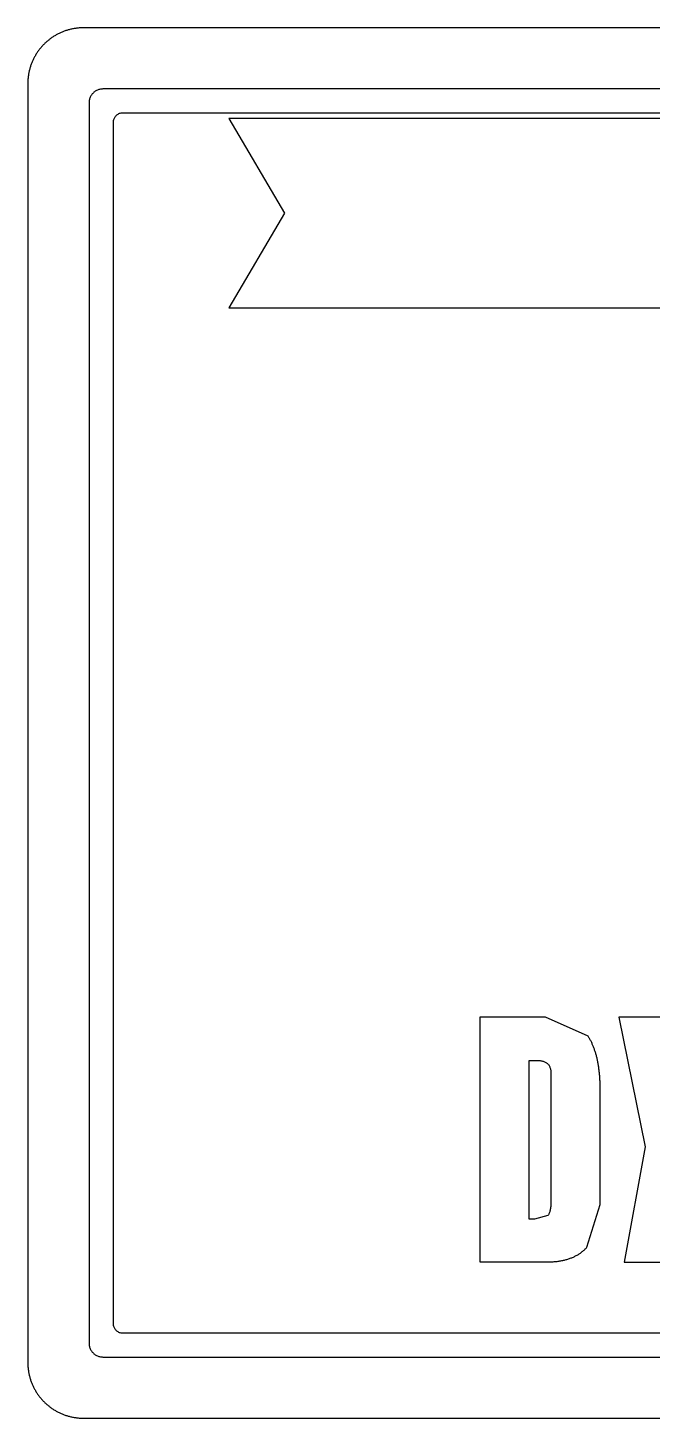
# Model space of a CAD drawing. Header units: millimetres. Extents: x 0 to 200, y 0 to 150.
# Drawn here: x 0 to 67.3, y 0 to 150 of the extents above; entities that cross this region are included whole.
import ezdxf

# ---------------------------------------------------------------- set-up
doc = ezdxf.new("R2010")
doc.units = ezdxf.units.MM
for name, color, linetype, lineweight in [('CUT_OUTER', 1, 'CONTINUOUS', 25), ('ENGRAVE_FILL', 8, 'CONTINUOUS', 25), ('ENGRAVE_VECTOR', 7, 'CONTINUOUS', 25)]:
    doc.layers.add(name, color=color, linetype=linetype, lineweight=lineweight)

msp = doc.modelspace()

# ---------------------------------------------------------------- linework, layer by layer
at = {"layer": 'CUT_OUTER'}
msp.add_lwpolyline([(194, 150), (6, 150), (5.905487, 149.999271), (5.811326, 149.997091), (5.717529, 149.99347), (5.624105, 149.98842), (5.531066, 149.98195), (5.438422, 149.974072), (5.346183, 149.964796), (5.254361, 149.954134), (5.162966, 149.942094), (5.072009, 149.928689), (4.9815, 149.913929), (4.891451, 149.897825), (4.801871, 149.880386), (4.712772, 149.861625), (4.624163, 149.841551), (4.536057, 149.820175), (4.448463, 149.797509), (4.361392, 149.773561), (4.274854, 149.748345), (4.188862, 149.721868), (4.103424, 149.694144), (4.018552, 149.665182), (3.934257, 149.634992), (3.850548, 149.603587), (3.767438, 149.570975), (3.684935, 149.537168), (3.603052, 149.502177), (3.521799, 149.466012), (3.441186, 149.428684), (3.361224, 149.390204), (3.281924, 149.350582), (3.203297, 149.309829), (3.125352, 149.267955), (3.048102, 149.224971), (2.971556, 149.180889), (2.895724, 149.135718), (2.820619, 149.089469), (2.74625, 149.042153), (2.672628, 148.993781), (2.599764, 148.944363), (2.527669, 148.89391), (2.456352, 148.842432), (2.385825, 148.789941), (2.316099, 148.736446), (2.247184, 148.681959), (2.17909, 148.62649), (2.111829, 148.570051), (2.045411, 148.51265), (1.979847, 148.4543), (1.915147, 148.395011), (1.851323, 148.334794), (1.788384, 148.273658), (1.726342, 148.211616), (1.665206, 148.148677), (1.604989, 148.084853), (1.5457, 148.020153), (1.48735, 147.954589), (1.429949, 147.888171), (1.37351, 147.82091), (1.318041, 147.752816), (1.263554, 147.683901), (1.210059, 147.614175), (1.157568, 147.543648), (1.10609, 147.472331), (1.055637, 147.400236), (1.006219, 147.327372), (0.957847, 147.25375), (0.910531, 147.179381), (0.864282, 147.104276), (0.819111, 147.028444), (0.775029, 146.951898), (0.732045, 146.874648), (0.690171, 146.796703), (0.649418, 146.718076), (0.609796, 146.638776), (0.571316, 146.558814), (0.533988, 146.478201), (0.497823, 146.396948), (0.462832, 146.315065), (0.429025, 146.232562), (0.396413, 146.149452), (0.365008, 146.065743), (0.334818, 145.981448), (0.305856, 145.896576), (0.278132, 145.811138), (0.251655, 145.725146), (0.226439, 145.638608), (0.202491, 145.551537), (0.179825, 145.463943), (0.158449, 145.375837), (0.138375, 145.287228), (0.119614, 145.198129), (0.102175, 145.108549), (0.086071, 145.0185), (0.071311, 144.927991), (0.057906, 144.837034), (0.045866, 144.745639), (0.035204, 144.653817), (0.025928, 144.561578), (0.01805, 144.468934), (0.01158, 144.375895), (0.00653, 144.282471), (0.002909, 144.188674), (0.000729, 144.094513), (0, 144), (0, 6), (0.000729, 5.905487), (0.002909, 5.811326), (0.00653, 5.717529), (0.01158, 5.624105), (0.01805, 5.531066), (0.025928, 5.438422), (0.035204, 5.346183), (0.045866, 5.254361), (0.057906, 5.162966), (0.071311, 5.072009), (0.086071, 4.9815), (0.102175, 4.891451), (0.119614, 4.801871), (0.138375, 4.712772), (0.158449, 4.624163), (0.179825, 4.536057), (0.202491, 4.448463), (0.226439, 4.361392), (0.251655, 4.274854), (0.278132, 4.188862), (0.305856, 4.103424), (0.334818, 4.018552), (0.365008, 3.934257), (0.396413, 3.850548), (0.429025, 3.767438), (0.462832, 3.684935), (0.497823, 3.603052), (0.533988, 3.521799), (0.571316, 3.441186), (0.609796, 3.361224), (0.649418, 3.281924), (0.690171, 3.203297), (0.732045, 3.125352), (0.775029, 3.048102), (0.819111, 2.971556), (0.864282, 2.895724), (0.910531, 2.820619), (0.957847, 2.74625), (1.006219, 2.672628), (1.055637, 2.599764), (1.10609, 2.527669), (1.157568, 2.456352), (1.210059, 2.385825), (1.263554, 2.316099), (1.318041, 2.247184), (1.37351, 2.17909), (1.429949, 2.111829), (1.48735, 2.045411), (1.5457, 1.979847), (1.604989, 1.915147), (1.665206, 1.851323), (1.726342, 1.788384), (1.788384, 1.726342), (1.851323, 1.665206), (1.915147, 1.604989), (1.979847, 1.5457), (2.045411, 1.48735), (2.111829, 1.429949), (2.17909, 1.37351), (2.247184, 1.318041), (2.316099, 1.263554), (2.385825, 1.210059), (2.456352, 1.157568), (2.527669, 1.10609), (2.599764, 1.055637), (2.672628, 1.006219), (2.74625, 0.957847), (2.820619, 0.910531), (2.895724, 0.864282), (2.971556, 0.819111), (3.048102, 0.775029), (3.125352, 0.732045), (3.203297, 0.690171), (3.281924, 0.649418), (3.361224, 0.609796), (3.441186, 0.571316), (3.521799, 0.533988), (3.603052, 0.497823), (3.684935, 0.462832), (3.767438, 0.429025), (3.850548, 0.396413), (3.934257, 0.365008), (4.018552, 0.334818), (4.103424, 0.305856), (4.188862, 0.278132), (4.274854, 0.251655), (4.361392, 0.226439), (4.448463, 0.202491), (4.536057, 0.179825), (4.624163, 0.158449), (4.712772, 0.138375), (4.801871, 0.119614), (4.891451, 0.102175), (4.9815, 0.086071), (5.072009, 0.071311), (5.162966, 0.057906), (5.254361, 0.045866), (5.346183, 0.035204), (5.438422, 0.025928), (5.531066, 0.01805), (5.624105, 0.01158), (5.717529, 0.00653), (5.811326, 0.002909), (5.905487, 0.000729), (6, 0), (194, 0)], dxfattribs=at)
at = {"layer": 'ENGRAVE_FILL'}
for points in [[(48.7246, 43.256), (48.7246, 16.856), (55.9846, 16.856), (56.098036, 16.856633), (56.210344, 16.858532), (56.321524, 16.861697), (56.431576, 16.866128), (56.5405, 16.871825), (56.648296, 16.878788), (56.754964, 16.887017), (56.860504, 16.896512), (56.964916, 16.907273), (57.0682, 16.9193), (57.170356, 16.932593), (57.271384, 16.947152), (57.371284, 16.962977), (57.470056, 16.980068), (57.5677, 16.998425), (57.664216, 17.018048), (57.759604, 17.038937), (57.853864, 17.061092), (57.946996, 17.084513), (58.039, 17.1092), (58.129876, 17.135153), (58.219624, 17.162372), (58.308244, 17.190857), (58.395736, 17.220608), (58.4821, 17.251625), (58.567336, 17.283908), (58.651444, 17.317457), (58.734424, 17.352272), (58.816276, 17.388353), (58.897, 17.4257), (58.976596, 17.464313), (59.055064, 17.504192), (59.132404, 17.545337), (59.208616, 17.587748), (59.2837, 17.631425), (59.357656, 17.676368), (59.430484, 17.722577), (59.502184, 17.770052), (59.572756, 17.818793), (59.6422, 17.8688), (59.710516, 17.920073), (59.777704, 17.972612), (59.843764, 18.026417), (59.908696, 18.081488), (59.9725, 18.137825), (60.035176, 18.195428), (60.096724, 18.254297), (60.157144, 18.314432), (60.216436, 18.375833), (60.2746, 18.4385), (61.7146, 23.066), (61.7146, 35.426), (61.714259, 35.546523), (61.713234, 35.666156), (61.711527, 35.7849), (61.709137, 35.902753), (61.706064, 36.019717), (61.702308, 36.135792), (61.697869, 36.250977), (61.692748, 36.365272), (61.686943, 36.478677), (61.680456, 36.591193), (61.673286, 36.702818), (61.665432, 36.813555), (61.656896, 36.923401), (61.647678, 37.032358), (61.637776, 37.140425), (61.627191, 37.247602), (61.615923, 37.35389), (61.603973, 37.459288), (61.59134, 37.563797), (61.578024, 37.667415), (61.564024, 37.770144), (61.549342, 37.871983), (61.533978, 37.972933), (61.51793, 38.072993), (61.501199, 38.172163), (61.483786, 38.270443), (61.465689, 38.367834), (61.44691, 38.464335), (61.427448, 38.559946), (61.407303, 38.654668), (61.386475, 38.7485), (61.364964, 38.841442), (61.342771, 38.933495), (61.319894, 39.024658), (61.296335, 39.114931), (61.272092, 39.204314), (61.247167, 39.292808), (61.221559, 39.380412), (61.195268, 39.467126), (61.168294, 39.552951), (61.140637, 39.637886), (61.112298, 39.721931), (61.083275, 39.805087), (61.05357, 39.887353), (61.023182, 39.968729), (60.99211, 40.049215), (60.960356, 40.128812), (60.927919, 40.207519), (60.8948, 40.285337), (60.860997, 40.362264), (60.826511, 40.438302), (60.791343, 40.513451), (60.755492, 40.587709), (60.718957, 40.661078), (60.68174, 40.733557), (60.64384, 40.805147), (60.605258, 40.875847), (60.565992, 40.945657), (60.526043, 41.014577), (60.485412, 41.082608), (60.444097, 41.149749), (60.4021, 41.216), (55.8046, 43.256)], [(63.724, 43.256), (66.559, 29.261), (64.309, 16.841), (69.469, 16.841), (70.834, 25.916), (72.049, 16.841), (77.224, 16.841), (74.974, 29.261), (77.794, 43.256), (72.454, 43.256), (70.789, 32.936), (69.079, 43.256)], [(54.0346, 38.591), (54.9496, 38.591), (55.048215, 38.589323), (55.143369, 38.584294), (55.235064, 38.575911), (55.323298, 38.564175), (55.408072, 38.549086), (55.489386, 38.530643), (55.56724, 38.508848), (55.641633, 38.483699), (55.712567, 38.455197), (55.78004, 38.423342), (55.844053, 38.388134), (55.904606, 38.349573), (55.961699, 38.307659), (56.015331, 38.262391), (56.065504, 38.213771), (56.112216, 38.161797), (56.155468, 38.10647), (56.19526, 38.04779), (56.231592, 37.985756), (56.264463, 37.92037), (56.293875, 37.85163), (56.319826, 37.779537), (56.342317, 37.704092), (56.361348, 37.625293), (56.376919, 37.54314), (56.389029, 37.457635), (56.39768, 37.368776), (56.40287, 37.276565), (56.4046, 37.181), (56.4046, 23.561), (56.403624, 23.42465), (56.400694, 23.293493), (56.395812, 23.16753), (56.388977, 23.046762), (56.380189, 22.931187), (56.369448, 22.820806), (56.356754, 22.715619), (56.342107, 22.615626), (56.325507, 22.520827), (56.306955, 22.431222), (56.286449, 22.34681), (56.263991, 22.267593), (56.239579, 22.193569), (56.213215, 22.12474), (56.184898, 22.061104), (56.154628, 22.002662), (56.122405, 21.949414), (56.088229, 21.90136), (56.0521, 21.8585), (54.6196, 21.476), (54.0346, 21.476)]]:
    msp.add_lwpolyline(points, close=True, dxfattribs=at)
at = {"layer": 'ENGRAVE_VECTOR'}
for points in [[(191.9, 143.4), (8.1, 143.4), (8.008668, 143.397261), (7.918778, 143.389148), (7.830486, 143.375819), (7.743949, 143.357431), (7.659326, 143.334141), (7.576774, 143.306107), (7.496449, 143.273486), (7.418509, 143.236435), (7.343111, 143.195111), (7.270413, 143.149672), (7.200572, 143.100276), (7.133745, 143.047078), (7.070089, 142.990237), (7.009763, 142.929911), (6.952922, 142.866255), (6.899724, 142.799428), (6.850328, 142.729587), (6.804889, 142.656889), (6.763565, 142.581491), (6.726514, 142.503551), (6.693893, 142.423226), (6.665859, 142.340674), (6.642569, 142.256051), (6.624181, 142.169514), (6.610852, 142.081222), (6.602739, 141.991332), (6.6, 141.9), (6.6, 8.1), (6.602739, 8.008668), (6.610852, 7.918778), (6.624181, 7.830486), (6.642569, 7.743949), (6.665859, 7.659326), (6.693893, 7.576774), (6.726514, 7.496449), (6.763565, 7.418509), (6.804889, 7.343111), (6.850328, 7.270413), (6.899724, 7.200572), (6.952922, 7.133745), (7.009763, 7.070089), (7.070089, 7.009763), (7.133745, 6.952922), (7.200572, 6.899724), (7.270413, 6.850328), (7.343111, 6.804889), (7.418509, 6.763565), (7.496449, 6.726514), (7.576774, 6.693893), (7.659326, 6.665859), (7.743949, 6.642569), (7.830486, 6.624181), (7.918778, 6.610852), (8.008668, 6.602739), (8.1, 6.6), (191.9, 6.6)], [(189.8, 140.8), (10.2, 140.8), (10.109022, 140.795911), (10.020324, 140.783879), (9.934259, 140.764259), (9.851182, 140.737405), (9.771447, 140.703669), (9.695407, 140.663407), (9.623417, 140.616973), (9.55583, 140.564719), (9.493, 140.507), (9.435281, 140.44417), (9.383027, 140.376583), (9.336593, 140.304593), (9.296331, 140.228553), (9.262595, 140.148818), (9.235741, 140.065741), (9.216121, 139.979676), (9.204089, 139.890978), (9.2, 139.8), (9.2, 10.2), (9.204089, 10.109022), (9.216121, 10.020324), (9.235741, 9.934259), (9.262595, 9.851182), (9.296331, 9.771447), (9.336593, 9.695407), (9.383027, 9.623417), (9.435281, 9.55583), (9.493, 9.493), (9.55583, 9.435281), (9.623417, 9.383027), (9.695407, 9.336593), (9.771447, 9.296331), (9.851182, 9.262595), (9.934259, 9.235741), (10.020324, 9.216121), (10.109022, 9.204089), (10.2, 9.2), (189.8, 9.2)]]:
    msp.add_lwpolyline(points, dxfattribs=at)
msp.add_lwpolyline([(21.68, 119.8), (178.32, 119.8), (172.32, 130), (178.32, 140.2), (21.68, 140.2), (27.68, 130)], close=True, dxfattribs=at)

doc.saveas('drawing.dxf')
